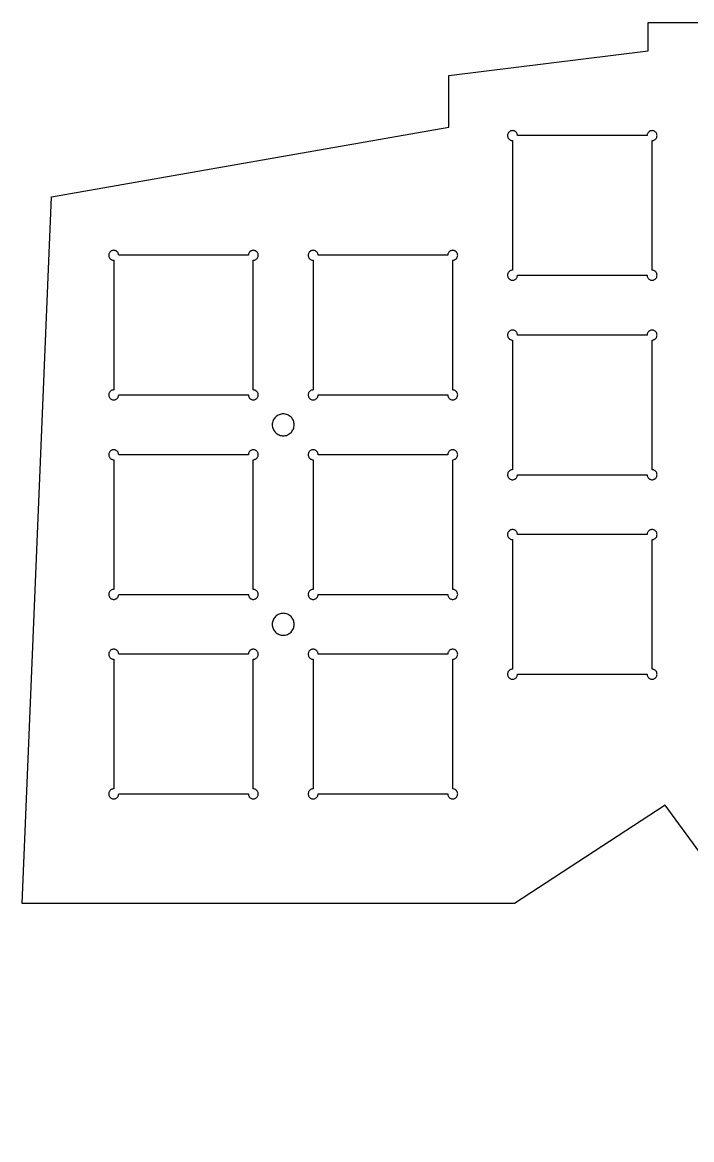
# Model space of a CAD drawing. Header units: millimetres. Extents: x -77 to 76, y -56 to 56.
# Drawn here: x -76.6 to -9.5, y -56.4 to 55.6 of the extents above; entities that cross this region are included whole.
import ezdxf

# ---------------------------------------------------------------- set-up
doc = ezdxf.new("R2010")
doc.units = ezdxf.units.MM

msp = doc.modelspace()

# ---------------------------------------------------------------- linework, layer by layer
for points in [[(-33.82, 45.1), (-33.82, 50.27), (-13.82, 52.77), (-13.82, 55.61), (13.13, 55.61), (13.13, 52.77), (33.13, 50.27), (33.13, 48.21), (53.04, 48.71), (53.09, 46.24), (74.86, 46.24), (76.46, -37.71), (60.77, -56.41), (40.46, -48.19), (1.9, -41.98), (-12.11, -22.89), (-27.24, -32.74), (-76.6, -32.74), (-73.69, 38.13)], [(-13.18, 30.69), (-13.24, 30.72), (-13.3, 30.74), (-13.37, 30.75), (-13.43, 30.76), (-13.43, 43.76), (-13.37, 43.76), (-13.3, 43.77), (-13.24, 43.8), (-13.18, 43.82), (-13.13, 43.86), (-13.08, 43.9), (-13.03, 43.95), (-13, 44.01), (-12.97, 44.07), (-12.95, 44.13), (-12.94, 44.19), (-12.93, 44.26), (-12.94, 44.32), (-12.95, 44.39), (-12.97, 44.45), (-13, 44.51), (-13.03, 44.56), (-13.08, 44.61), (-13.13, 44.65), (-13.18, 44.69), (-13.24, 44.72), (-13.3, 44.74), (-13.37, 44.75), (-13.43, 44.76), (-13.5, 44.75), (-13.56, 44.74), (-13.62, 44.72), (-13.68, 44.69), (-13.74, 44.65), (-13.78, 44.61), (-13.83, 44.56), (-13.86, 44.51), (-13.89, 44.45), (-13.91, 44.39), (-13.93, 44.32), (-13.93, 44.26), (-26.93, 44.26), (-26.94, 44.32), (-26.95, 44.39), (-26.97, 44.45), (-27, 44.51), (-27.03, 44.56), (-27.08, 44.61), (-27.13, 44.65), (-27.18, 44.69), (-27.24, 44.72), (-27.3, 44.74), (-27.37, 44.75), (-27.43, 44.76), (-27.5, 44.75), (-27.56, 44.74), (-27.62, 44.72), (-27.68, 44.69), (-27.74, 44.65), (-27.78, 44.61), (-27.83, 44.56), (-27.86, 44.51), (-27.89, 44.45), (-27.91, 44.39), (-27.93, 44.32), (-27.93, 44.26), (-27.93, 44.19), (-27.91, 44.13), (-27.89, 44.07), (-27.86, 44.01), (-27.83, 43.95), (-27.78, 43.9), (-27.74, 43.86), (-27.68, 43.82), (-27.62, 43.8), (-27.56, 43.77), (-27.5, 43.76), (-27.43, 43.76), (-27.43, 30.76), (-27.5, 30.75), (-27.56, 30.74), (-27.62, 30.72), (-27.68, 30.69), (-27.74, 30.65), (-27.78, 30.61), (-27.83, 30.56), (-27.86, 30.51), (-27.89, 30.45), (-27.91, 30.39), (-27.93, 30.32), (-27.93, 30.26), (-27.93, 30.19), (-27.91, 30.13), (-27.89, 30.07), (-27.86, 30.01), (-27.83, 29.95), (-27.78, 29.9), (-27.74, 29.86), (-27.68, 29.82), (-27.62, 29.8), (-27.56, 29.77), (-27.5, 29.76), (-27.43, 29.76), (-27.37, 29.76), (-27.3, 29.77), (-27.24, 29.8), (-27.18, 29.82), (-27.13, 29.86), (-27.08, 29.9), (-27.03, 29.95), (-27, 30.01), (-26.97, 30.07), (-26.95, 30.13), (-26.94, 30.19), (-26.93, 30.26), (-13.93, 30.26), (-13.93, 30.19), (-13.91, 30.13), (-13.89, 30.07), (-13.86, 30.01), (-13.83, 29.95), (-13.78, 29.9), (-13.74, 29.86), (-13.68, 29.82), (-13.62, 29.8), (-13.56, 29.77), (-13.5, 29.76), (-13.43, 29.76), (-13.37, 29.76), (-13.3, 29.77), (-13.24, 29.8), (-13.18, 29.82), (-13.13, 29.86), (-13.08, 29.9), (-13.03, 29.95), (-13, 30.01), (-12.97, 30.07), (-12.95, 30.13), (-12.94, 30.19), (-12.93, 30.26), (-12.94, 30.32), (-12.95, 30.39), (-12.97, 30.45), (-13, 30.51), (-13.03, 30.56), (-13.08, 30.61), (-13.13, 30.65)], [(-53.13, 18.65), (-53.18, 18.69), (-53.24, 18.72), (-53.3, 18.74), (-53.37, 18.75), (-53.43, 18.76), (-53.43, 31.76), (-53.37, 31.76), (-53.3, 31.77), (-53.24, 31.8), (-53.18, 31.82), (-53.13, 31.86), (-53.08, 31.9), (-53.03, 31.95), (-53, 32.01), (-52.97, 32.07), (-52.95, 32.13), (-52.94, 32.19), (-52.93, 32.26), (-52.94, 32.32), (-52.95, 32.39), (-52.97, 32.45), (-53, 32.51), (-53.03, 32.56), (-53.08, 32.61), (-53.13, 32.65), (-53.18, 32.69), (-53.24, 32.72), (-53.3, 32.74), (-53.37, 32.75), (-53.43, 32.76), (-53.5, 32.75), (-53.56, 32.74), (-53.62, 32.72), (-53.68, 32.69), (-53.74, 32.65), (-53.78, 32.61), (-53.83, 32.56), (-53.86, 32.51), (-53.89, 32.45), (-53.91, 32.39), (-53.93, 32.32), (-53.93, 32.26), (-66.93, 32.26), (-66.94, 32.32), (-66.95, 32.39), (-66.97, 32.45), (-67, 32.51), (-67.03, 32.56), (-67.08, 32.61), (-67.13, 32.65), (-67.18, 32.69), (-67.24, 32.72), (-67.3, 32.74), (-67.37, 32.75), (-67.43, 32.76), (-67.5, 32.75), (-67.56, 32.74), (-67.62, 32.72), (-67.68, 32.69), (-67.74, 32.65), (-67.78, 32.61), (-67.83, 32.56), (-67.86, 32.51), (-67.89, 32.45), (-67.91, 32.39), (-67.93, 32.32), (-67.93, 32.26), (-67.93, 32.19), (-67.91, 32.13), (-67.89, 32.07), (-67.86, 32.01), (-67.83, 31.95), (-67.78, 31.9), (-67.74, 31.86), (-67.68, 31.82), (-67.62, 31.8), (-67.56, 31.77), (-67.5, 31.76), (-67.43, 31.76), (-67.43, 18.76), (-67.5, 18.75), (-67.56, 18.74), (-67.62, 18.72), (-67.68, 18.69), (-67.74, 18.65), (-67.78, 18.61), (-67.83, 18.56), (-67.86, 18.51), (-67.89, 18.45), (-67.91, 18.39), (-67.93, 18.32), (-67.93, 18.26), (-67.93, 18.19), (-67.91, 18.13), (-67.89, 18.07), (-67.86, 18.01), (-67.83, 17.95), (-67.78, 17.9), (-67.74, 17.86), (-67.68, 17.82), (-67.62, 17.8), (-67.56, 17.77), (-67.5, 17.76), (-67.43, 17.76), (-67.37, 17.76), (-67.3, 17.77), (-67.24, 17.8), (-67.18, 17.82), (-67.13, 17.86), (-67.08, 17.9), (-67.03, 17.95), (-67, 18.01), (-66.97, 18.07), (-66.95, 18.13), (-66.94, 18.19), (-66.93, 18.26), (-53.93, 18.26), (-53.93, 18.19), (-53.91, 18.13), (-53.89, 18.07), (-53.86, 18.01), (-53.83, 17.95), (-53.78, 17.9), (-53.74, 17.86), (-53.68, 17.82), (-53.62, 17.8), (-53.56, 17.77), (-53.5, 17.76), (-53.43, 17.76), (-53.37, 17.76), (-53.3, 17.77), (-53.24, 17.8), (-53.18, 17.82), (-53.13, 17.86), (-53.08, 17.9), (-53.03, 17.95), (-53, 18.01), (-52.97, 18.07), (-52.95, 18.13), (-52.94, 18.19), (-52.93, 18.26), (-52.94, 18.32), (-52.95, 18.39), (-52.97, 18.45), (-53, 18.51), (-53.03, 18.56), (-53.08, 18.61)], [(-33.13, 18.65), (-33.18, 18.69), (-33.24, 18.72), (-33.3, 18.74), (-33.37, 18.75), (-33.43, 18.76), (-33.43, 31.76), (-33.37, 31.76), (-33.3, 31.77), (-33.24, 31.8), (-33.18, 31.82), (-33.13, 31.86), (-33.08, 31.9), (-33.03, 31.95), (-33, 32.01), (-32.97, 32.07), (-32.95, 32.13), (-32.94, 32.19), (-32.93, 32.26), (-32.94, 32.32), (-32.95, 32.39), (-32.97, 32.45), (-33, 32.51), (-33.03, 32.56), (-33.08, 32.61), (-33.13, 32.65), (-33.18, 32.69), (-33.24, 32.72), (-33.3, 32.74), (-33.37, 32.75), (-33.43, 32.76), (-33.5, 32.75), (-33.56, 32.74), (-33.62, 32.72), (-33.68, 32.69), (-33.74, 32.65), (-33.78, 32.61), (-33.83, 32.56), (-33.86, 32.51), (-33.89, 32.45), (-33.91, 32.39), (-33.93, 32.32), (-33.93, 32.26), (-46.93, 32.26), (-46.94, 32.32), (-46.95, 32.39), (-46.97, 32.45), (-47, 32.51), (-47.03, 32.56), (-47.08, 32.61), (-47.13, 32.65), (-47.18, 32.69), (-47.24, 32.72), (-47.3, 32.74), (-47.37, 32.75), (-47.43, 32.76), (-47.5, 32.75), (-47.56, 32.74), (-47.62, 32.72), (-47.68, 32.69), (-47.74, 32.65), (-47.78, 32.61), (-47.83, 32.56), (-47.86, 32.51), (-47.89, 32.45), (-47.91, 32.39), (-47.93, 32.32), (-47.93, 32.26), (-47.93, 32.19), (-47.91, 32.13), (-47.89, 32.07), (-47.86, 32.01), (-47.83, 31.95), (-47.78, 31.9), (-47.74, 31.86), (-47.68, 31.82), (-47.62, 31.8), (-47.56, 31.77), (-47.5, 31.76), (-47.43, 31.76), (-47.43, 18.76), (-47.5, 18.75), (-47.56, 18.74), (-47.62, 18.72), (-47.68, 18.69), (-47.74, 18.65), (-47.78, 18.61), (-47.83, 18.56), (-47.86, 18.51), (-47.89, 18.45), (-47.91, 18.39), (-47.93, 18.32), (-47.93, 18.26), (-47.93, 18.19), (-47.91, 18.13), (-47.89, 18.07), (-47.86, 18.01), (-47.83, 17.95), (-47.78, 17.9), (-47.74, 17.86), (-47.68, 17.82), (-47.62, 17.8), (-47.56, 17.77), (-47.5, 17.76), (-47.43, 17.76), (-47.37, 17.76), (-47.3, 17.77), (-47.24, 17.8), (-47.18, 17.82), (-47.13, 17.86), (-47.08, 17.9), (-47.03, 17.95), (-47, 18.01), (-46.97, 18.07), (-46.95, 18.13), (-46.94, 18.19), (-46.93, 18.26), (-33.93, 18.26), (-33.93, 18.19), (-33.91, 18.13), (-33.89, 18.07), (-33.86, 18.01), (-33.83, 17.95), (-33.78, 17.9), (-33.74, 17.86), (-33.68, 17.82), (-33.62, 17.8), (-33.56, 17.77), (-33.5, 17.76), (-33.43, 17.76), (-33.37, 17.76), (-33.3, 17.77), (-33.24, 17.8), (-33.18, 17.82), (-33.13, 17.86), (-33.08, 17.9), (-33.03, 17.95), (-33, 18.01), (-32.97, 18.07), (-32.95, 18.13), (-32.94, 18.19), (-32.93, 18.26), (-32.94, 18.32), (-32.95, 18.39), (-32.97, 18.45), (-33, 18.51), (-33.03, 18.56), (-33.08, 18.61)], [(-13.18, 10.69), (-13.24, 10.72), (-13.3, 10.74), (-13.37, 10.75), (-13.43, 10.76), (-13.43, 23.76), (-13.37, 23.76), (-13.3, 23.77), (-13.24, 23.8), (-13.18, 23.82), (-13.13, 23.86), (-13.08, 23.9), (-13.03, 23.95), (-13, 24.01), (-12.97, 24.07), (-12.95, 24.13), (-12.94, 24.19), (-12.93, 24.26), (-12.94, 24.32), (-12.95, 24.39), (-12.97, 24.45), (-13, 24.51), (-13.03, 24.56), (-13.08, 24.61), (-13.13, 24.65), (-13.18, 24.69), (-13.24, 24.72), (-13.3, 24.74), (-13.37, 24.75), (-13.43, 24.76), (-13.5, 24.75), (-13.56, 24.74), (-13.62, 24.72), (-13.68, 24.69), (-13.74, 24.65), (-13.78, 24.61), (-13.83, 24.56), (-13.86, 24.51), (-13.89, 24.45), (-13.91, 24.39), (-13.93, 24.32), (-13.93, 24.26), (-26.93, 24.26), (-26.94, 24.32), (-26.95, 24.39), (-26.97, 24.45), (-27, 24.51), (-27.03, 24.56), (-27.08, 24.61), (-27.13, 24.65), (-27.18, 24.69), (-27.24, 24.72), (-27.3, 24.74), (-27.37, 24.75), (-27.43, 24.76), (-27.5, 24.75), (-27.56, 24.74), (-27.62, 24.72), (-27.68, 24.69), (-27.74, 24.65), (-27.78, 24.61), (-27.83, 24.56), (-27.86, 24.51), (-27.89, 24.45), (-27.91, 24.39), (-27.93, 24.32), (-27.93, 24.26), (-27.93, 24.19), (-27.91, 24.13), (-27.89, 24.07), (-27.86, 24.01), (-27.83, 23.95), (-27.78, 23.9), (-27.74, 23.86), (-27.68, 23.82), (-27.62, 23.8), (-27.56, 23.77), (-27.5, 23.76), (-27.43, 23.76), (-27.43, 10.76), (-27.5, 10.75), (-27.56, 10.74), (-27.62, 10.72), (-27.68, 10.69), (-27.74, 10.65), (-27.78, 10.61), (-27.83, 10.56), (-27.86, 10.51), (-27.89, 10.45), (-27.91, 10.39), (-27.93, 10.32), (-27.93, 10.26), (-27.93, 10.19), (-27.91, 10.13), (-27.89, 10.07), (-27.86, 10.01), (-27.83, 9.95), (-27.78, 9.9), (-27.74, 9.86), (-27.68, 9.82), (-27.62, 9.8), (-27.56, 9.77), (-27.5, 9.76), (-27.43, 9.76), (-27.37, 9.76), (-27.3, 9.77), (-27.24, 9.8), (-27.18, 9.82), (-27.13, 9.86), (-27.08, 9.9), (-27.03, 9.95), (-27, 10.01), (-26.97, 10.07), (-26.95, 10.13), (-26.94, 10.19), (-26.93, 10.26), (-13.93, 10.26), (-13.93, 10.19), (-13.91, 10.13), (-13.89, 10.07), (-13.86, 10.01), (-13.83, 9.95), (-13.78, 9.9), (-13.74, 9.86), (-13.68, 9.82), (-13.62, 9.8), (-13.56, 9.77), (-13.5, 9.76), (-13.43, 9.76), (-13.37, 9.76), (-13.3, 9.77), (-13.24, 9.8), (-13.18, 9.82), (-13.13, 9.86), (-13.08, 9.9), (-13.03, 9.95), (-13, 10.01), (-12.97, 10.07), (-12.95, 10.13), (-12.94, 10.19), (-12.93, 10.26), (-12.94, 10.32), (-12.95, 10.39), (-12.97, 10.45), (-13, 10.51), (-13.03, 10.56), (-13.08, 10.61), (-13.13, 10.65)], [(-49.33, 15.26), (-49.34, 15.36), (-49.35, 15.47), (-49.38, 15.58), (-49.41, 15.68), (-49.46, 15.78), (-49.52, 15.87), (-49.58, 15.95), (-49.65, 16.03), (-49.73, 16.11), (-49.82, 16.17), (-49.91, 16.23), (-50.01, 16.27), (-50.11, 16.31), (-50.22, 16.34), (-50.32, 16.35), (-50.43, 16.36), (-50.54, 16.35), (-50.65, 16.34), (-50.75, 16.31), (-50.85, 16.27), (-50.95, 16.23), (-51.04, 16.17), (-51.13, 16.11), (-51.21, 16.03), (-51.28, 15.95), (-51.35, 15.87), (-51.4, 15.78), (-51.45, 15.68), (-51.48, 15.58), (-51.51, 15.47), (-51.53, 15.36), (-51.53, 15.26), (-51.53, 15.15), (-51.51, 15.04), (-51.48, 14.94), (-51.45, 14.84), (-51.4, 14.74), (-51.35, 14.65), (-51.28, 14.56), (-51.21, 14.48), (-51.13, 14.41), (-51.04, 14.34), (-50.95, 14.29), (-50.85, 14.24), (-50.75, 14.2), (-50.65, 14.18), (-50.54, 14.16), (-50.43, 14.16), (-50.32, 14.16), (-50.22, 14.18), (-50.11, 14.2), (-50.01, 14.24), (-49.91, 14.29), (-49.82, 14.34), (-49.73, 14.41), (-49.65, 14.48), (-49.58, 14.56), (-49.52, 14.65), (-49.46, 14.74), (-49.41, 14.84), (-49.38, 14.94), (-49.35, 15.04), (-49.34, 15.15)], [(-53.13, -1.35), (-53.18, -1.31), (-53.24, -1.28), (-53.3, -1.26), (-53.37, -1.25), (-53.43, -1.24), (-53.43, 11.76), (-53.37, 11.76), (-53.3, 11.77), (-53.24, 11.8), (-53.18, 11.82), (-53.13, 11.86), (-53.08, 11.9), (-53.03, 11.95), (-53, 12.01), (-52.97, 12.07), (-52.95, 12.13), (-52.94, 12.19), (-52.93, 12.26), (-52.94, 12.32), (-52.95, 12.39), (-52.97, 12.45), (-53, 12.51), (-53.03, 12.56), (-53.08, 12.61), (-53.13, 12.65), (-53.18, 12.69), (-53.24, 12.72), (-53.3, 12.74), (-53.37, 12.75), (-53.43, 12.76), (-53.5, 12.75), (-53.56, 12.74), (-53.62, 12.72), (-53.68, 12.69), (-53.74, 12.65), (-53.78, 12.61), (-53.83, 12.56), (-53.86, 12.51), (-53.89, 12.45), (-53.91, 12.39), (-53.93, 12.32), (-53.93, 12.26), (-66.93, 12.26), (-66.94, 12.32), (-66.95, 12.39), (-66.97, 12.45), (-67, 12.51), (-67.03, 12.56), (-67.08, 12.61), (-67.13, 12.65), (-67.18, 12.69), (-67.24, 12.72), (-67.3, 12.74), (-67.37, 12.75), (-67.43, 12.76), (-67.5, 12.75), (-67.56, 12.74), (-67.62, 12.72), (-67.68, 12.69), (-67.74, 12.65), (-67.78, 12.61), (-67.83, 12.56), (-67.86, 12.51), (-67.89, 12.45), (-67.91, 12.39), (-67.93, 12.32), (-67.93, 12.26), (-67.93, 12.19), (-67.91, 12.13), (-67.89, 12.07), (-67.86, 12.01), (-67.83, 11.95), (-67.78, 11.9), (-67.74, 11.86), (-67.68, 11.82), (-67.62, 11.8), (-67.56, 11.77), (-67.5, 11.76), (-67.43, 11.76), (-67.43, -1.24), (-67.5, -1.25), (-67.56, -1.26), (-67.62, -1.28), (-67.68, -1.31), (-67.74, -1.35), (-67.78, -1.39), (-67.83, -1.44), (-67.86, -1.49), (-67.89, -1.55), (-67.91, -1.61), (-67.93, -1.68), (-67.93, -1.74), (-67.93, -1.81), (-67.91, -1.87), (-67.89, -1.93), (-67.86, -1.99), (-67.83, -2.05), (-67.78, -2.1), (-67.74, -2.14), (-67.68, -2.18), (-67.62, -2.2), (-67.56, -2.23), (-67.5, -2.24), (-67.43, -2.24), (-67.37, -2.24), (-67.3, -2.23), (-67.24, -2.2), (-67.18, -2.18), (-67.13, -2.14), (-67.08, -2.1), (-67.03, -2.05), (-67, -1.99), (-66.97, -1.93), (-66.95, -1.87), (-66.94, -1.81), (-66.93, -1.74), (-53.93, -1.74), (-53.93, -1.81), (-53.91, -1.87), (-53.89, -1.93), (-53.86, -1.99), (-53.83, -2.05), (-53.78, -2.1), (-53.74, -2.14), (-53.68, -2.18), (-53.62, -2.2), (-53.56, -2.23), (-53.5, -2.24), (-53.43, -2.24), (-53.37, -2.24), (-53.3, -2.23), (-53.24, -2.2), (-53.18, -2.18), (-53.13, -2.14), (-53.08, -2.1), (-53.03, -2.05), (-53, -1.99), (-52.97, -1.93), (-52.95, -1.87), (-52.94, -1.81), (-52.93, -1.74), (-52.94, -1.68), (-52.95, -1.61), (-52.97, -1.55), (-53, -1.49), (-53.03, -1.44), (-53.08, -1.39)], [(-33.18, -1.31), (-33.24, -1.28), (-33.3, -1.26), (-33.37, -1.25), (-33.43, -1.24), (-33.43, 11.76), (-33.37, 11.76), (-33.3, 11.77), (-33.24, 11.8), (-33.18, 11.82), (-33.13, 11.86), (-33.08, 11.9), (-33.03, 11.95), (-33, 12.01), (-32.97, 12.07), (-32.95, 12.13), (-32.94, 12.19), (-32.93, 12.26), (-32.94, 12.32), (-32.95, 12.39), (-32.97, 12.45), (-33, 12.51), (-33.03, 12.56), (-33.08, 12.61), (-33.13, 12.65), (-33.18, 12.69), (-33.24, 12.72), (-33.3, 12.74), (-33.37, 12.75), (-33.43, 12.76), (-33.5, 12.75), (-33.56, 12.74), (-33.62, 12.72), (-33.68, 12.69), (-33.74, 12.65), (-33.78, 12.61), (-33.83, 12.56), (-33.86, 12.51), (-33.89, 12.45), (-33.91, 12.39), (-33.93, 12.32), (-33.93, 12.26), (-46.93, 12.26), (-46.94, 12.32), (-46.95, 12.39), (-46.97, 12.45), (-47, 12.51), (-47.03, 12.56), (-47.08, 12.61), (-47.13, 12.65), (-47.18, 12.69), (-47.24, 12.72), (-47.3, 12.74), (-47.37, 12.75), (-47.43, 12.76), (-47.5, 12.75), (-47.56, 12.74), (-47.62, 12.72), (-47.68, 12.69), (-47.74, 12.65), (-47.78, 12.61), (-47.83, 12.56), (-47.86, 12.51), (-47.89, 12.45), (-47.91, 12.39), (-47.93, 12.32), (-47.93, 12.26), (-47.93, 12.19), (-47.91, 12.13), (-47.89, 12.07), (-47.86, 12.01), (-47.83, 11.95), (-47.78, 11.9), (-47.74, 11.86), (-47.68, 11.82), (-47.62, 11.8), (-47.56, 11.77), (-47.5, 11.76), (-47.43, 11.76), (-47.43, -1.24), (-47.5, -1.25), (-47.56, -1.26), (-47.62, -1.28), (-47.68, -1.31), (-47.74, -1.35), (-47.78, -1.39), (-47.83, -1.44), (-47.86, -1.49), (-47.89, -1.55), (-47.91, -1.61), (-47.93, -1.68), (-47.93, -1.74), (-47.93, -1.81), (-47.91, -1.87), (-47.89, -1.93), (-47.86, -1.99), (-47.83, -2.05), (-47.78, -2.1), (-47.74, -2.14), (-47.68, -2.18), (-47.62, -2.2), (-47.56, -2.23), (-47.5, -2.24), (-47.43, -2.24), (-47.37, -2.24), (-47.3, -2.23), (-47.24, -2.2), (-47.18, -2.18), (-47.13, -2.14), (-47.08, -2.1), (-47.03, -2.05), (-47, -1.99), (-46.97, -1.93), (-46.95, -1.87), (-46.94, -1.81), (-46.93, -1.74), (-33.93, -1.74), (-33.93, -1.81), (-33.91, -1.87), (-33.89, -1.93), (-33.86, -1.99), (-33.83, -2.05), (-33.78, -2.1), (-33.74, -2.14), (-33.68, -2.18), (-33.62, -2.2), (-33.56, -2.23), (-33.5, -2.24), (-33.43, -2.24), (-33.37, -2.24), (-33.3, -2.23), (-33.24, -2.2), (-33.18, -2.18), (-33.13, -2.14), (-33.08, -2.1), (-33.03, -2.05), (-33, -1.99), (-32.97, -1.93), (-32.95, -1.87), (-32.94, -1.81), (-32.93, -1.74), (-32.94, -1.68), (-32.95, -1.61), (-32.97, -1.55), (-33, -1.49), (-33.03, -1.44), (-33.08, -1.39), (-33.13, -1.35)], [(-13.18, -9.31), (-13.24, -9.28), (-13.3, -9.26), (-13.37, -9.25), (-13.43, -9.24), (-13.43, 3.76), (-13.37, 3.76), (-13.3, 3.77), (-13.24, 3.8), (-13.18, 3.82), (-13.13, 3.86), (-13.08, 3.9), (-13.03, 3.95), (-13, 4.01), (-12.97, 4.07), (-12.95, 4.13), (-12.94, 4.19), (-12.93, 4.26), (-12.94, 4.32), (-12.95, 4.39), (-12.97, 4.45), (-13, 4.51), (-13.03, 4.56), (-13.08, 4.61), (-13.13, 4.65), (-13.18, 4.69), (-13.24, 4.72), (-13.3, 4.74), (-13.37, 4.75), (-13.43, 4.76), (-13.5, 4.75), (-13.56, 4.74), (-13.62, 4.72), (-13.68, 4.69), (-13.74, 4.65), (-13.78, 4.61), (-13.83, 4.56), (-13.86, 4.51), (-13.89, 4.45), (-13.91, 4.39), (-13.93, 4.32), (-13.93, 4.26), (-26.93, 4.26), (-26.94, 4.32), (-26.95, 4.39), (-26.97, 4.45), (-27, 4.51), (-27.03, 4.56), (-27.08, 4.61), (-27.13, 4.65), (-27.18, 4.69), (-27.24, 4.72), (-27.3, 4.74), (-27.37, 4.75), (-27.43, 4.76), (-27.5, 4.75), (-27.56, 4.74), (-27.62, 4.72), (-27.68, 4.69), (-27.74, 4.65), (-27.78, 4.61), (-27.83, 4.56), (-27.86, 4.51), (-27.89, 4.45), (-27.91, 4.39), (-27.93, 4.32), (-27.93, 4.26), (-27.93, 4.19), (-27.91, 4.13), (-27.89, 4.07), (-27.86, 4.01), (-27.83, 3.95), (-27.78, 3.9), (-27.74, 3.86), (-27.68, 3.82), (-27.62, 3.8), (-27.56, 3.77), (-27.5, 3.76), (-27.43, 3.76), (-27.43, -9.24), (-27.5, -9.25), (-27.56, -9.26), (-27.62, -9.28), (-27.68, -9.31), (-27.74, -9.35), (-27.78, -9.39), (-27.83, -9.44), (-27.86, -9.49), (-27.89, -9.55), (-27.91, -9.61), (-27.93, -9.68), (-27.93, -9.74), (-27.93, -9.81), (-27.91, -9.87), (-27.89, -9.93), (-27.86, -9.99), (-27.83, -10.05), (-27.78, -10.1), (-27.74, -10.14), (-27.68, -10.18), (-27.62, -10.2), (-27.56, -10.23), (-27.5, -10.24), (-27.43, -10.24), (-27.37, -10.24), (-27.3, -10.23), (-27.24, -10.2), (-27.18, -10.18), (-27.13, -10.14), (-27.08, -10.1), (-27.03, -10.05), (-27, -9.99), (-26.97, -9.93), (-26.95, -9.87), (-26.94, -9.81), (-26.93, -9.74), (-13.93, -9.74), (-13.93, -9.81), (-13.91, -9.87), (-13.89, -9.93), (-13.86, -9.99), (-13.83, -10.05), (-13.78, -10.1), (-13.74, -10.14), (-13.68, -10.18), (-13.62, -10.2), (-13.56, -10.23), (-13.5, -10.24), (-13.43, -10.24), (-13.37, -10.24), (-13.3, -10.23), (-13.24, -10.2), (-13.18, -10.18), (-13.13, -10.14), (-13.08, -10.1), (-13.03, -10.05), (-13, -9.99), (-12.97, -9.93), (-12.95, -9.87), (-12.94, -9.81), (-12.93, -9.74), (-12.94, -9.68), (-12.95, -9.61), (-12.97, -9.55), (-13, -9.49), (-13.03, -9.44), (-13.08, -9.39), (-13.13, -9.35)], [(-49.33, -4.74), (-49.34, -4.64), (-49.35, -4.53), (-49.38, -4.42), (-49.41, -4.32), (-49.46, -4.22), (-49.52, -4.13), (-49.58, -4.05), (-49.65, -3.97), (-49.73, -3.89), (-49.82, -3.83), (-49.91, -3.77), (-50.01, -3.73), (-50.11, -3.69), (-50.22, -3.66), (-50.32, -3.65), (-50.43, -3.64), (-50.54, -3.65), (-50.65, -3.66), (-50.75, -3.69), (-50.85, -3.73), (-50.95, -3.77), (-51.04, -3.83), (-51.13, -3.89), (-51.21, -3.97), (-51.28, -4.05), (-51.35, -4.13), (-51.4, -4.22), (-51.45, -4.32), (-51.48, -4.42), (-51.51, -4.53), (-51.53, -4.64), (-51.53, -4.74), (-51.53, -4.85), (-51.51, -4.96), (-51.48, -5.06), (-51.45, -5.16), (-51.4, -5.26), (-51.35, -5.35), (-51.28, -5.44), (-51.21, -5.52), (-51.13, -5.59), (-51.04, -5.66), (-50.95, -5.71), (-50.85, -5.76), (-50.75, -5.8), (-50.65, -5.82), (-50.54, -5.84), (-50.43, -5.84), (-50.32, -5.84), (-50.22, -5.82), (-50.11, -5.8), (-50.01, -5.76), (-49.91, -5.71), (-49.82, -5.66), (-49.73, -5.59), (-49.65, -5.52), (-49.58, -5.44), (-49.52, -5.35), (-49.46, -5.26), (-49.41, -5.16), (-49.38, -5.06), (-49.35, -4.96), (-49.34, -4.85)], [(-53.18, -21.31), (-53.24, -21.28), (-53.3, -21.26), (-53.37, -21.25), (-53.43, -21.24), (-53.43, -8.24), (-53.37, -8.24), (-53.3, -8.23), (-53.24, -8.2), (-53.18, -8.18), (-53.13, -8.14), (-53.08, -8.1), (-53.03, -8.05), (-53, -7.99), (-52.97, -7.93), (-52.95, -7.87), (-52.94, -7.81), (-52.93, -7.74), (-52.94, -7.68), (-52.95, -7.61), (-52.97, -7.55), (-53, -7.49), (-53.03, -7.44), (-53.08, -7.39), (-53.13, -7.35), (-53.18, -7.31), (-53.24, -7.28), (-53.3, -7.26), (-53.37, -7.25), (-53.43, -7.24), (-53.5, -7.25), (-53.56, -7.26), (-53.62, -7.28), (-53.68, -7.31), (-53.74, -7.35), (-53.78, -7.39), (-53.83, -7.44), (-53.86, -7.49), (-53.89, -7.55), (-53.91, -7.61), (-53.93, -7.68), (-53.93, -7.74), (-66.93, -7.74), (-66.94, -7.68), (-66.95, -7.61), (-66.97, -7.55), (-67, -7.49), (-67.03, -7.44), (-67.08, -7.39), (-67.13, -7.35), (-67.18, -7.31), (-67.24, -7.28), (-67.3, -7.26), (-67.37, -7.25), (-67.43, -7.24), (-67.5, -7.25), (-67.56, -7.26), (-67.62, -7.28), (-67.68, -7.31), (-67.74, -7.35), (-67.78, -7.39), (-67.83, -7.44), (-67.86, -7.49), (-67.89, -7.55), (-67.91, -7.61), (-67.93, -7.68), (-67.93, -7.74), (-67.93, -7.81), (-67.91, -7.87), (-67.89, -7.93), (-67.86, -7.99), (-67.83, -8.05), (-67.78, -8.1), (-67.74, -8.14), (-67.68, -8.18), (-67.62, -8.2), (-67.56, -8.23), (-67.5, -8.24), (-67.43, -8.24), (-67.43, -21.24), (-67.5, -21.25), (-67.56, -21.26), (-67.62, -21.28), (-67.68, -21.31), (-67.74, -21.35), (-67.78, -21.39), (-67.83, -21.44), (-67.86, -21.49), (-67.89, -21.55), (-67.91, -21.61), (-67.93, -21.68), (-67.93, -21.74), (-67.93, -21.81), (-67.91, -21.87), (-67.89, -21.93), (-67.86, -21.99), (-67.83, -22.05), (-67.78, -22.1), (-67.74, -22.14), (-67.68, -22.18), (-67.62, -22.2), (-67.56, -22.23), (-67.5, -22.24), (-67.43, -22.24), (-67.37, -22.24), (-67.3, -22.23), (-67.24, -22.2), (-67.18, -22.18), (-67.13, -22.14), (-67.08, -22.1), (-67.03, -22.05), (-67, -21.99), (-66.97, -21.93), (-66.95, -21.87), (-66.94, -21.81), (-66.93, -21.74), (-53.93, -21.74), (-53.93, -21.81), (-53.91, -21.87), (-53.89, -21.93), (-53.86, -21.99), (-53.83, -22.05), (-53.78, -22.1), (-53.74, -22.14), (-53.68, -22.18), (-53.62, -22.2), (-53.56, -22.23), (-53.5, -22.24), (-53.43, -22.24), (-53.37, -22.24), (-53.3, -22.23), (-53.24, -22.2), (-53.18, -22.18), (-53.13, -22.14), (-53.08, -22.1), (-53.03, -22.05), (-53, -21.99), (-52.97, -21.93), (-52.95, -21.87), (-52.94, -21.81), (-52.93, -21.74), (-52.94, -21.68), (-52.95, -21.61), (-52.97, -21.55), (-53, -21.49), (-53.03, -21.44), (-53.08, -21.39), (-53.13, -21.35)], [(-33.18, -21.31), (-33.24, -21.28), (-33.3, -21.26), (-33.37, -21.25), (-33.43, -21.24), (-33.43, -8.24), (-33.37, -8.24), (-33.3, -8.23), (-33.24, -8.2), (-33.18, -8.18), (-33.13, -8.14), (-33.08, -8.1), (-33.03, -8.05), (-33, -7.99), (-32.97, -7.93), (-32.95, -7.87), (-32.94, -7.81), (-32.93, -7.74), (-32.94, -7.68), (-32.95, -7.61), (-32.97, -7.55), (-33, -7.49), (-33.03, -7.44), (-33.08, -7.39), (-33.13, -7.35), (-33.18, -7.31), (-33.24, -7.28), (-33.3, -7.26), (-33.37, -7.25), (-33.43, -7.24), (-33.5, -7.25), (-33.56, -7.26), (-33.62, -7.28), (-33.68, -7.31), (-33.74, -7.35), (-33.78, -7.39), (-33.83, -7.44), (-33.86, -7.49), (-33.89, -7.55), (-33.91, -7.61), (-33.93, -7.68), (-33.93, -7.74), (-46.93, -7.74), (-46.94, -7.68), (-46.95, -7.61), (-46.97, -7.55), (-47, -7.49), (-47.03, -7.44), (-47.08, -7.39), (-47.13, -7.35), (-47.18, -7.31), (-47.24, -7.28), (-47.3, -7.26), (-47.37, -7.25), (-47.43, -7.24), (-47.5, -7.25), (-47.56, -7.26), (-47.62, -7.28), (-47.68, -7.31), (-47.74, -7.35), (-47.78, -7.39), (-47.83, -7.44), (-47.86, -7.49), (-47.89, -7.55), (-47.91, -7.61), (-47.93, -7.68), (-47.93, -7.74), (-47.93, -7.81), (-47.91, -7.87), (-47.89, -7.93), (-47.86, -7.99), (-47.83, -8.05), (-47.78, -8.1), (-47.74, -8.14), (-47.68, -8.18), (-47.62, -8.2), (-47.56, -8.23), (-47.5, -8.24), (-47.43, -8.24), (-47.43, -21.24), (-47.5, -21.25), (-47.56, -21.26), (-47.62, -21.28), (-47.68, -21.31), (-47.74, -21.35), (-47.78, -21.39), (-47.83, -21.44), (-47.86, -21.49), (-47.89, -21.55), (-47.91, -21.61), (-47.93, -21.68), (-47.93, -21.74), (-47.93, -21.81), (-47.91, -21.87), (-47.89, -21.93), (-47.86, -21.99), (-47.83, -22.05), (-47.78, -22.1), (-47.74, -22.14), (-47.68, -22.18), (-47.62, -22.2), (-47.56, -22.23), (-47.5, -22.24), (-47.43, -22.24), (-47.37, -22.24), (-47.3, -22.23), (-47.24, -22.2), (-47.18, -22.18), (-47.13, -22.14), (-47.08, -22.1), (-47.03, -22.05), (-47, -21.99), (-46.97, -21.93), (-46.95, -21.87), (-46.94, -21.81), (-46.93, -21.74), (-33.93, -21.74), (-33.93, -21.81), (-33.91, -21.87), (-33.89, -21.93), (-33.86, -21.99), (-33.83, -22.05), (-33.78, -22.1), (-33.74, -22.14), (-33.68, -22.18), (-33.62, -22.2), (-33.56, -22.23), (-33.5, -22.24), (-33.43, -22.24), (-33.37, -22.24), (-33.3, -22.23), (-33.24, -22.2), (-33.18, -22.18), (-33.13, -22.14), (-33.08, -22.1), (-33.03, -22.05), (-33, -21.99), (-32.97, -21.93), (-32.95, -21.87), (-32.94, -21.81), (-32.93, -21.74), (-32.94, -21.68), (-32.95, -21.61), (-32.97, -21.55), (-33, -21.49), (-33.03, -21.44), (-33.08, -21.39), (-33.13, -21.35)]]:
    msp.add_lwpolyline(points, close=True)

doc.saveas('drawing.dxf')
